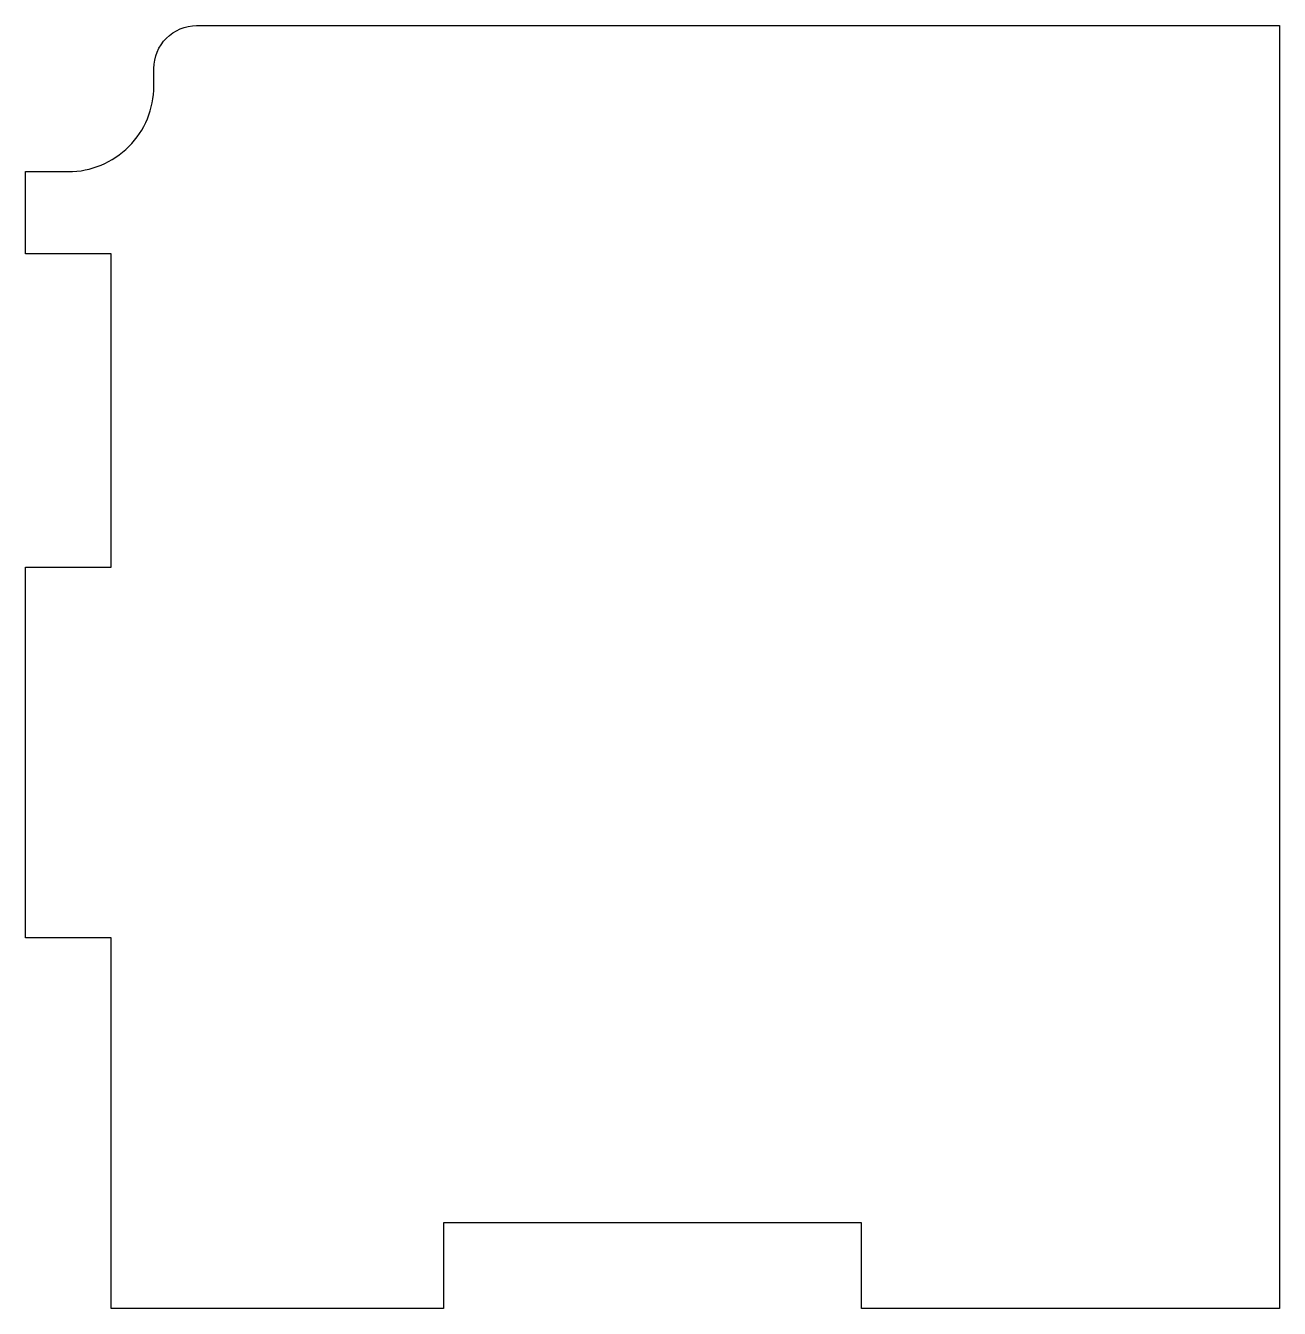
# Model space of a CAD drawing. Header units: millimetres. Extents: x -22 to 22, y -3 to 42.
import ezdxf

# ---------------------------------------------------------------- set-up
doc = ezdxf.new("R2010")
doc.units = ezdxf.units.MM
doc.layers.get('0').update_dxf_attribs({"linetype": 'CONTINUOUS'})

msp = doc.modelspace()

# ---------------------------------------------------------------- linework, layer by layer
msp.add_lwpolyline([(7.333, -3), (7.333, 0), (-7.333, 0), (-7.333, -3), (-19, -3), (-19, 10), (-22, 10), (-22, 23), (-19, 23), (-19, 34), (-22, 34), (-22, 36.879), (-20.5, 36.879, 0.414214), (-17.5, 39.879), (-17.5, 40.5, -0.414214), (-16, 42), (22, 42), (22, -3)], format="xyb", close=True)

doc.saveas('drawing.dxf')
